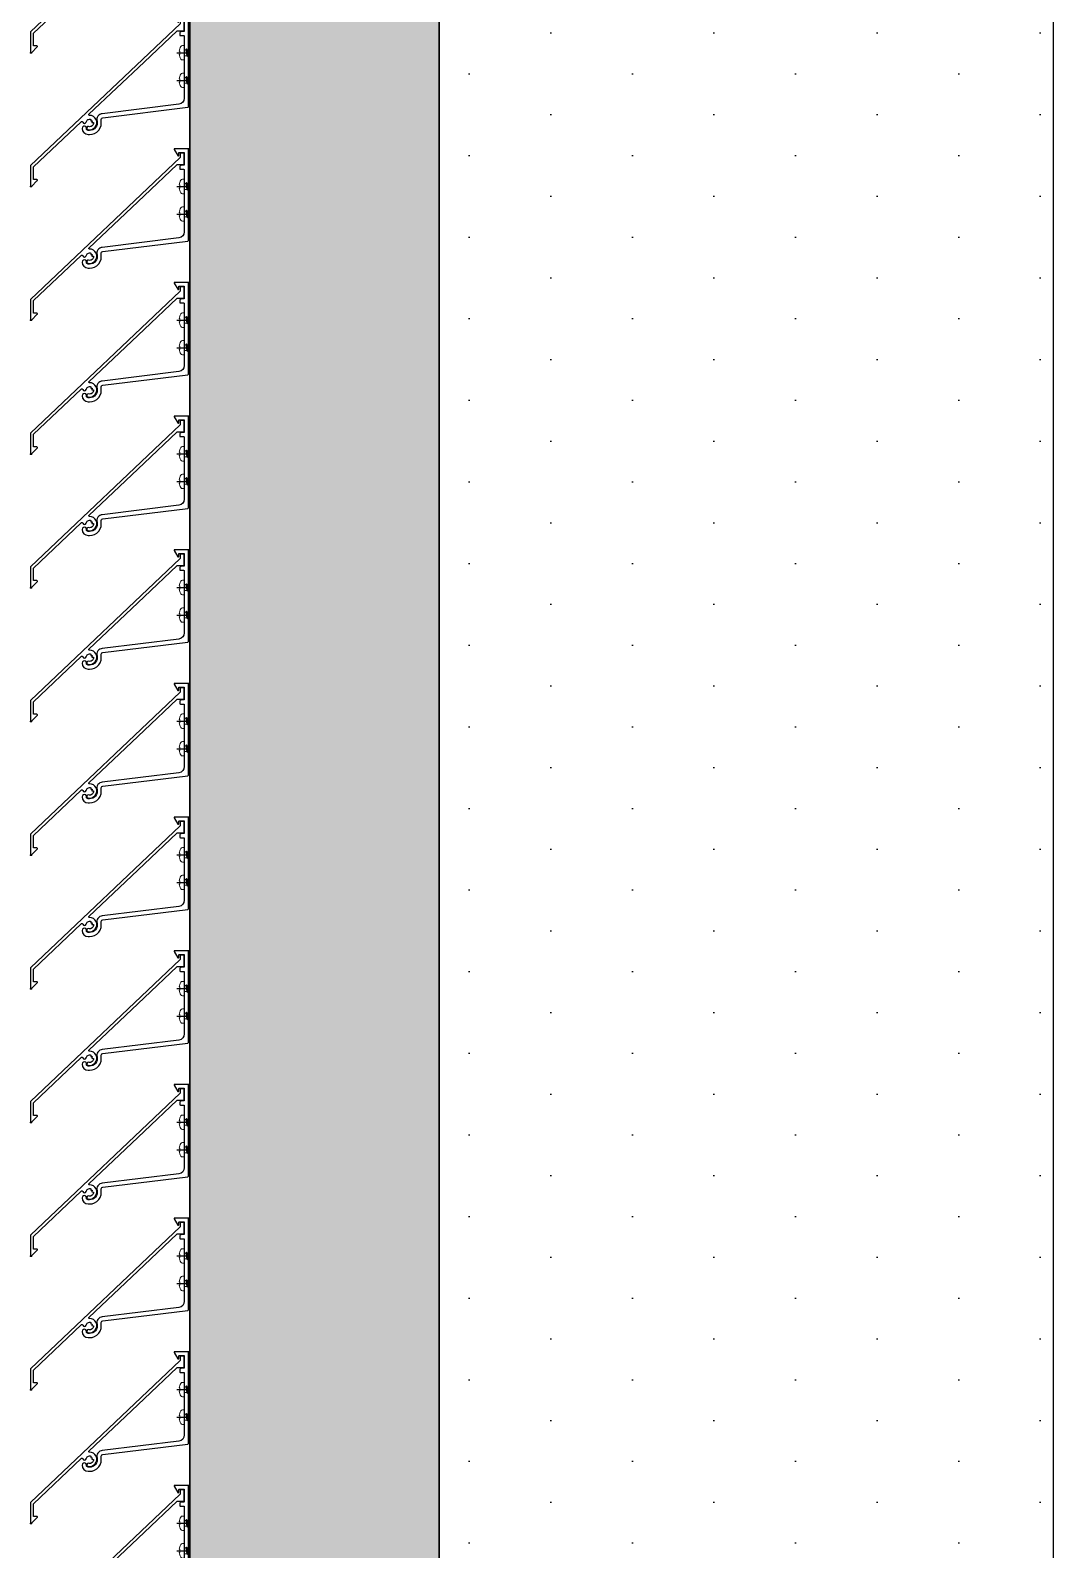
# Model space of a CAD drawing. Header units: millimetres. Extents: x 2519235 to 7246330, y 25937 to 201821.
# Drawn here: x 2717348 to 2717846, y 105847 to 106585 of the extents above; entities that cross this region are included whole.
import ezdxf

# ---------------------------------------------------------------- set-up
doc = ezdxf.new("R2010")
doc.units = ezdxf.units.MM
doc.set_wipeout_variables(frame=1)
for name, pattern in [('CENTER', [50.8, 31.75, -6.35, 6.35, -6.35]), ('DXK_LINE_DOT2', [3.9198, 1.9599, -1.9599]), ('HIDDEN', [0.375, 0.25, -0.125]), ('HIDDEN2', [4.7625, 3.175, -1.5875])]:
    doc.linetypes.add(name, pattern=pattern)
for name, color, linetype in [('000 - STRUCTURE_STEEL_ACCESORIES_MAIN_COLOR_2', 7, 'Continuous'), ('000 - STRUCTURE_STEEL_ACCESORIES_WIPEOUT_', 7, 'Continuous'), ('010 - ASPG_ACCESSORIES_HATCH_', 7, 'Continuous'), ('010 - ASPG_ACCESSORIES_MAIN_COLOR_1', 7, 'Continuous'), ('010 - ASPG_ACCESSORIES_SUB_COLOR_1', 7, 'Continuous'), ('010 - ASPG_ACCESSORIES_SUB_COLOR_2', 7, 'Continuous'), ('010 - ASPG_ACCESSORIES_SYMBOL_', 7, 'Continuous'), ('010 - ASPG_ACCESSORIES_WIPEOUT_', 7, 'Continuous'), ('010 - ASPG_EXTR_DEF_SUB', 7, 'Continuous'), ('010 - ASPG_EXTR_MAIN_COLOR_2', 7, 'Continuous'), ('010 - ASPG_FASTERN_DEF_SUB', 7, 'Continuous'), ('010 - ASPG_FASTERN_MAIN_COLOR_1', 7, 'Continuous'), ('010 - ASPG_FASTERN_SUB_COLOR_2', 7, 'Continuous'), ('010 - ASPG_FASTERN_SUB_COLOR_3', 7, 'Continuous'), ('010 - ASPG_FLASHING_HATCH_', 7, 'Continuous'), ('010 - ASPG_FLASHING_MAIN_COLOR_2', 7, 'Continuous'), ('010 - ASPG_FLASHING_MAIN_COLOR_4', 7, 'Continuous'), ('010 - ASPG_FLASHING_WIPEOUT_', 7, 'Continuous'), ('010 - ASPG_FRAMING_MAIN_COLOR_2', 7, 'Continuous'), ('010 - ASPG_FRAMING_SUB_COLOR_2', 7, 'Continuous'), ('010 - ASPG_FRAMING_WIPEOUT_', 7, 'Continuous'), ('_BOLT-M10', 7, 'Continuous'), ('_C-SC', 7, 'Continuous'), ('_Hatch', 7, 'Continuous'), ('_LOUVER-SB', 7, 'Continuous'), ('Center Line', 7, 'CENTER'), ('Xref-PLAN-106.940$0$_PP-Dim', 7, 'Continuous')]:
    doc.layers.add(name, color=color, linetype=linetype)
doc.layers.add('SCREW', color=7, linetype='Continuous', lineweight=5)
pattern_1 = [(45, (68845973.911, -106253.634), (-4.0411152545, 4.0411152545), []), (45, (68845976.6053, -106253.634), (-4.0411152545, 4.0411152545), [])]

# ---------------------------------------------------------------- blocks, each defined once
blk = doc.blocks.new('_C-SC')
at = {"layer": '_Hatch'}
h = blk.add_hatch(dxfattribs=at)
h.set_pattern_fill('STEEL', scale=1.5)
h.set_pattern_definition([(45, (-1941.0177, -2436.031), (-3.367596, 3.367596), []), (45, (-1941.0177, -2433.6497), (-3.367596, 3.367596), [])])
h.paths.add_polyline_path([(3, 67), (3, 3, 0.414214), (13, -7), (50, -7), (50, -15), (-50, -15), (-50, -7), (-13, -7, 0.414214), (-3, 3), (-3, 67, 0.414214), (-13, 77), (-50, 77), (-50, 85), (50, 85), (50, 77), (13, 77, 0.414214)])
at = {"color": 7, "linetype": 'Continuous'}
for p, q in [((70, 135), (-70, 135)), ((-70, 135), (-70, -25)), ((70, 135), (70, -25))]:
    blk.add_line(p, q, dxfattribs=at)
at = {"color": 7, "linetype": 'DXK_LINE_DOT2'}
for p, q in [((-70, 135), (-70, -25)), ((70, 135), (-70, 135)), ((70, -25), (70, 135))]:
    blk.add_line(p, q, dxfattribs=at)
at = {"color": 7, "linetype": 'HIDDEN2'}
for p, q in [((-70, -25), (-70, -65)), ((70, -65), (70, -25)), ((-70, -30.08), (-70, -65)), ((70, -30.08), (70, -65)), ((-70, -65), (70, -65)), ((-70, -65), (70, -65))]:
    blk.add_line(p, q, dxfattribs=at)
at = {"color": 7}
blk.add_lwpolyline([(-50, 85), (50, 85), (50, 77), (13, 77, 0.414214), (3, 67), (3, 3, 0.414214), (13, -7), (50, -7), (50, -15), (-50, -15), (-50, -7), (-13, -7, 0.414214), (-3, 3), (-3, 67, 0.414214), (-13, 77), (-50, 77)], format="xyb", close=True, dxfattribs=at)
for points in [[(63, 60), (3, 60), (3, 10), (63, 10)], [(63, 60), (8, 60), (8, 10), (63, 10)]]:
    blk.add_lwpolyline(points, close=True, dxfattribs=at)
at = {"layer": '_BOLT-M10', "color": 7}
for p, q in [((0, 128.05), (0, 101.95)), ((-11.69, 115), (11.69, 115)), ((3, 42), (-3, 42)), ((8, 42), (3, 42)), ((16, 35), (-10, 35)), ((3, 28), (-3, 28)), ((8, 28), (3, 28))]:
    blk.add_line(p, q, dxfattribs=at)
blk.add_lwpolyline([(-8, 110.38), (0, 105.76), (8, 110.38), (8, 119.62), (0, 124.24), (-8, 119.62)], close=True, dxfattribs=at)
for radius in [10, 6.93]:
    blk.add_circle((0, 115), radius, dxfattribs=at)
at = {"layer": 'Defpoints', "color": 7}
for p, q in [((6.35, -6.35), (-6.35, 6.35)), ((-6.35, -6.35), (6.35, 6.35))]:
    blk.add_line(p, q, dxfattribs=at)
at = {"layer": 'Defpoints', "color": 7, "linetype": 'HIDDEN2'}
for p, q in [((0, -58.05), (0, -31.95)), ((-11.69, -45), (11.69, -45))]:
    blk.add_line(p, q, dxfattribs=at)
blk.add_lwpolyline([(-8, -40.38), (0, -35.76), (8, -40.38), (8, -49.62), (0, -54.24), (-8, -49.62)], close=True, dxfattribs=at)
for radius in [10, 6.93]:
    blk.add_circle((0, -45), radius, dxfattribs=at)
blk = doc.blocks.new('*U369')
at = {"color": 7}
for p, q in [((3147.37, -25), (1375.07, -25)), ((3147.37, -25), (3147.37, -144.93)), ((1375.07, -30.08), (3147.37, -30.08)), ((1375.07, -35.39), (3147.37, -35.39)), ((1375.07, -134.54), (3147.37, -134.54)), ((1375.07, -139.62), (3147.37, -139.62)), ((1375.07, -144.93), (3147.37, -144.93))]:
    blk.add_line(p, q, dxfattribs=at)
blk = doc.blocks.new('Xref-PLAN-106.940')
at = {"layer": 'Xref-PLAN-106.940$0$_PP-Dim', "color": 7}
for p, q in [((118619.18, 12230.69), (118619.18, 10058.4)), ((118919.18, 12230.69), (118919.18, 10358.4))]:
    blk.add_line(p, q, dxfattribs=at)
blk = doc.blocks.new('A$C6d15e31b')
at = {"color": 7}
blk.add_blockref('Xref-PLAN-106.940', (-135619.34, -23258.4), dxfattribs=at)
at = {"layer": '_C-SC', "color": 7, "xscale": -1, "rotation": 270}
blk.add_blockref('_C-SC', (-16849.93, -12600), dxfattribs=at)
at = {"layer": '_LOUVER-SB', "color": 7, "rotation": 270}
blk.add_blockref('*U369', (-16849.93, -9702.63), dxfattribs=at)
blk = doc.blocks.new('PZG35-9D5')
at = {"layer": 'Center Line', "color": 7}
blk.add_line((0, 3.73), (0, -10.53), dxfattribs=at)
at = {"layer": 'SCREW', "color": 7}
for p, q in [((-1.4, 0), (-1.4, -1.09)), ((1.4, 0), (1.4, -0.59)), ((-1.85, -1.4), (1.85, -0.9)), ((-1.85, -1.4), (-1.4, -1.09)), ((-1.85, -1.4), (-1.4, -1.71)), ((-1.85, -2.7), (1.85, -2.2)), ((-1.85, -2.7), (-1.4, -2.39)), ((-1.85, -2.7), (-1.4, -3.01)), ((-1.85, -4), (-1.4, -3.69)), ((-1.85, -4), (-0.99, -3.88)), ((-1.85, -4), (-1.4, -4.31)), ((-1.4, -1.09), (1.4, -0.59)), ((-1.4, -1.71), (1.4, -1.21)), ((-1.4, -1.71), (-1.4, -2.39)), ((-1.4, -2.39), (1.4, -1.89)), ((-1.4, -3.01), (1.4, -2.51)), ((-1.4, -3.01), (-1.4, -3.69)), ((-1.4, -3.69), (-0.84, -3.59)), ((-1.4, -4.31), (-1.18, -4.27)), ((-1.4, -4.31), (-1.4, -8.1)), ((0.56, -3.34), (1.4, -3.19)), ((0.71, -3.65), (1.85, -3.5)), ((0.71, -3.93), (1.4, -3.81)), ((0.71, -4.61), (1.4, -4.49)), ((0.71, -4.95), (1.85, -4.8)), ((0.71, -5.23), (1.4, -5.11)), ((1.85, -0.9), (1.4, -0.59)), ((1.85, -0.9), (1.4, -1.21)), ((1.4, -1.21), (1.4, -1.89)), ((1.85, -2.2), (1.4, -1.89)), ((1.85, -2.2), (1.4, -2.51)), ((1.4, -2.51), (1.4, -3.19)), ((1.85, -3.5), (1.4, -3.19)), ((1.85, -3.5), (1.4, -3.81)), ((1.4, -3.81), (1.4, -4.49)), ((1.85, -4.8), (1.4, -4.49)), ((1.85, -4.8), (1.4, -5.11)), ((1.4, -5.11), (1.4, -8.1)), ((0, -9.5), (-1.4, -8.1)), ((0, -9.5), (1.4, -8.1))]:
    blk.add_line(p, q, dxfattribs=at)
blk.add_lwpolyline([(0, -9.5), (0.71, -5.23), (0.71, -3.6, 0.417657), (0.41, -3.3, 0.108102), (-0.84, -3.59), (-1.4, -4.7)], format="xyb", dxfattribs=at)
blk = doc.blocks.new('*U2951')
at = {"layer": 'SCREW', "color": 7}
blk.add_lwpolyline([(3.03, 1.78, 0.09906), (0.8, 2.55), (0.8, 2.27), (-0.8, 2.27), (-0.8, 2.55, 0.09906), (-3.03, 1.78, 0.266588), (-3.5, 0.96), (-3.5, 0.2, 0.414214), (-3.3, 0), (3.3, 0, 0.414214), (3.5, 0.2), (3.5, 0.96, 0.266588)], format="xyb", close=True, dxfattribs=at)
blk.add_blockref('PZG35-9D5', (0, 0), dxfattribs=at)
blk = doc.blocks.new('*U2950')
at = {"color": 7}
blk.add_point((0, 0), dxfattribs=at)
at = {"layer": '010 - ASPG_ACCESSORIES_MAIN_COLOR_1', "color": 7}
blk.add_lwpolyline([(-39.7, -0.6, 0.414214), (-40, -0.9), (-40, -7.37, 0.57735), (-39.65, -7.57), (-36.64, -5.83, 0.767327), (-36.79, -5.3), (-37.9, -5.3, -0.414214), (-38.2, -5), (-38.2, -2.8, -0.414214), (-38, -2.6), (-32.18, -2.6, -0.388879), (-31.98, -2.78), (-31.85, -4.34, 0.388879), (-31.35, -4.8), (-30.3, -4.8, 0.414214), (-30, -4.5), (-30, -2.9, -0.414214), (-29.7, -2.6), (0.41, -2.6, -0.378969), (3.39, -5.24), (7.95, -42.52, 0.446593), (11.62, -45.08, -0.489802), (16.08, -48.68), (16.06, -49.36, -0.18248), (15.8, -50.02, -0.267949), (15.33, -50.17, 1.122115), (15.1, -52.34, 0.405004), (18.06, -49.4), (18.08, -48.72, 0.489805), (11.16, -43.13, -0.446597), (9.94, -42.28), (4.87, -0.85, 0.364176), (4.57, -0.6)], format="xyb", close=True, dxfattribs=at)
at = {"layer": '010 - ASPG_EXTR_DEF_SUB', "color": 7}
for p in [(-40, -0.5), (43.44, -76.9), (43.44, -77.5)]:
    blk.add_point(p, dxfattribs=at)
at = {"layer": '010 - ASPG_EXTR_MAIN_COLOR_2', "color": 7}
blk.add_lwpolyline([(11.37, -48.15), (11.47, -47.44), (12.18, -47.56), (12.29, -46.79, -0.535538), (14.19, -49.17, 0.991572), (15.66, -49.58, 1.157025), (8.79, -48.77, -0.688558), (8.27, -48.99), (-17.14, -22.17), (-32.34, -6.13), (-32.34, -2.9, 0.414312), (-32.64, -2.6), (-37.54, -2.6, 0.414116), (-37.84, -2.9), (-37.84, -4.3, 0.414214), (-37.54, -4.6), (-35.99, -4.6, -0.205895), (-35.77, -4.69), (33.23, -77.5), (43.14, -77.5, 0.668179), (43.36, -76.99), (40.52, -74.15, 0.668179), (40.01, -74.36), (40.01, -76), (33.87, -76), (11.86, -52.78, -0.558354), (12.08, -51.95, 0.766275), (12.04, -50.39, -0.438583), (10.71, -48.05)], format="xyb", close=True, dxfattribs=at)
at = {"layer": 'SCREW', "color": 7, "rotation": 180}
for p in [(-21.65, -2.5), (-8.24, -2.5)]:
    blk.add_blockref('*U2951', p, dxfattribs=at)
blk = doc.blocks.new('*U2380')
at = {"color": 7}
blk.add_wipeout([(1440, 4), (60, 4), (60, 69.3), (1440, 69.3)], dxfattribs=at).dxf.layer = '010 - ASPG_FRAMING_WIPEOUT_'
at = {"layer": '010 - ASPG_FRAMING_MAIN_COLOR_2', "color": 7}
blk.add_lwpolyline([(1410, 69.3), (90, 69.3), (90, 6), (1410, 6)], close=True, dxfattribs=at)
at = {"layer": '010 - ASPG_FRAMING_SUB_COLOR_2', "color": 7}
for points in [[(1440, 4), (60, 4), (60, 69.3), (1440, 69.3)], [(60, 2), (60, 4), (1440, 4), (1440, 2)]]:
    blk.add_lwpolyline(points, close=True, dxfattribs=at)
at = {"color": 7, "xscale": -1, "rotation": 180}
for p in [(295, 69.3), (360, 69.3), (425, 69.3), (490, 69.3), (555, 69.3), (620, 69.3), (685, 69.3), (750, 69.3), (815, 69.3), (880, 69.3), (945, 69.3), (1010, 69.3), (1075, 69.3)]:
    blk.add_blockref('*U2950', p, dxfattribs=at)
blk = doc.blocks.new('W-1-PP17-ENT1_REV02_20260416-153151_PP17_ENT1_ASPG_MAIN_UPPL')
at = {"color": 7, "xscale": -1.000000000000002, "rotation": 90}
blk.add_blockref('*U2380', (-17049, -11800), dxfattribs=at)
blk = doc.blocks.new('*U3382')
at = {"layer": '010 - ASPG_ACCESSORIES_SUB_COLOR_2', "color": 7}
for p, q in [((-2.08, -1.55), (-2.08, 0)), ((2.08, -1.05), (2.08, 0)), ((-2.73, -1.9), (2.73, -1.4)), ((-2.73, -1.9), (-2.08, -1.55)), ((-2.73, -1.9), (-2.08, -2.25)), ((-2.73, -3.7), (2.73, -3.2)), ((-2.73, -3.7), (-2.08, -3.35)), ((-2.73, -3.7), (-2.08, -4.05)), ((-2.73, -5.5), (2.73, -5)), ((-2.73, -5.5), (2.73, -5)), ((-2.73, -5.5), (-2.08, -5.15)), ((-2.73, -5.5), (-2.08, -5.15)), ((-2.73, -5.5), (-2.08, -5.85)), ((-2.73, -5.5), (-2.08, -5.85)), ((-2.73, -7.3), (2.73, -6.8)), ((-2.73, -7.3), (-2.08, -6.95)), ((-2.73, -7.3), (-2.08, -7.65)), ((-2.08, -1.55), (2.08, -1.05)), ((-2.08, -2.25), (2.08, -1.75)), ((-2.08, -3.35), (-2.08, -2.25)), ((-2.08, -3.35), (2.08, -2.85)), ((-2.08, -4.05), (2.08, -3.55)), ((-2.08, -5.15), (-2.08, -4.05)), ((-2.08, -5.15), (2.08, -4.65)), ((-2.08, -5.15), (2.08, -4.65)), ((-2.08, -5.85), (2.08, -5.35)), ((-2.08, -5.85), (2.08, -5.35)), ((-2.08, -6.95), (-2.08, -5.85)), ((-2.08, -6.95), (-2.08, -5.85)), ((-2.08, -6.95), (2.08, -6.45)), ((-2.08, -7.65), (2.08, -7.15)), ((2.73, -1.4), (2.08, -1.05)), ((2.73, -1.4), (2.08, -1.75)), ((2.08, -2.85), (2.08, -1.75)), ((2.73, -3.2), (2.08, -2.85)), ((2.73, -3.2), (2.08, -3.55)), ((2.08, -4.65), (2.08, -3.55)), ((2.73, -5), (2.08, -4.65)), ((2.73, -5), (2.08, -4.65)), ((2.73, -5), (2.08, -5.35)), ((2.73, -5), (2.08, -5.35)), ((2.08, -6.45), (2.08, -5.35)), ((2.08, -6.45), (2.08, -5.35)), ((2.73, -6.8), (2.08, -6.45)), ((2.73, -6.8), (2.08, -7.15)), ((2.08, -8.25), (2.08, -7.15)), ((-2.73, -9.1), (-2.08, -8.75)), ((-2.73, -9.1), (-1.57, -8.98)), ((-2.73, -9.1), (-2.08, -9.45)), ((-2.73, -10.9), (-2.08, -10.55)), ((-2.73, -10.9), (-1.84, -10.81)), ((-2.73, -10.9), (-2.08, -11.25)), ((-2.08, -8.75), (-2.08, -7.65)), ((-2.08, -8.75), (-1.06, -8.61)), ((-2.08, -9.45), (-1.63, -9.39)), ((-2.08, -10.55), (-2.08, -9.45)), ((-2.08, -10.55), (-1.8, -10.51)), ((-2.08, -11.25), (-1.91, -11.23)), ((-2.08, -12.4), (-2.08, -11.25)), ((-2.08, -12.4), (-2.08, -15.6)), ((0.43, -8.44), (2.08, -8.25)), ((0.71, -8.78), (2.73, -8.6)), ((0.71, -9.1), (2.08, -8.95)), ((0.71, -10.21), (2.08, -10.05)), ((0.71, -10.58), (2.73, -10.4)), ((0.71, -10.9), (2.08, -10.75)), ((2.73, -8.6), (2.08, -8.25)), ((2.73, -8.6), (2.08, -8.95)), ((2.08, -10.05), (2.08, -8.95)), ((2.73, -10.4), (2.08, -10.05)), ((2.73, -10.4), (2.08, -10.75)), ((2.08, -10.75), (2.08, -15.6)), ((0, -17.2), (-2.08, -15.6)), ((0, -17.2), (2.08, -15.6))]:
    blk.add_line(p, q, dxfattribs=at)
blk.add_lwpolyline([(0, -17.2), (0.71, -11.46), (0.71, -8.74, 0.417657), (0.41, -8.44, 0.070993), (-1.53, -8.73), (-2.08, -12.4)], format="xyb", dxfattribs=at)
at = {"layer": '010 - ASPG_ACCESSORIES_SYMBOL_', "color": 7, "linetype": 'CENTER'}
blk.add_line((0, 6.14), (0, -18.2), dxfattribs=at)
at = {"layer": '010 - ASPG_FASTERN_MAIN_COLOR_1', "color": 7}
for p, q in [((-5.5, 0.55), (-5.5, 0)), ((5.5, 0), (-5.5, 0)), ((-5.2, 0.85), (-4.17, 1.2)), ((5.2, 0.85), (-5.2, 0.85)), ((-4.17, 5.05), (-4.17, 1.2)), ((4.17, 1.2), (-4.17, 1.2)), ((3.13, 5.45), (-3.13, 5.45)), ((-2.58, 0.85), (-2.08, 1.2)), ((-2.08, 5.05), (-2.08, 1.2)), ((2.08, 5.05), (2.08, 1.2)), ((2.45, 0.85), (2.08, 1.2)), ((4.17, 5.05), (4.17, 1.2)), ((5.2, 0.85), (4.17, 1.2)), ((5.5, 0.55), (5.5, 0))]:
    blk.add_line(p, q, dxfattribs=at)
for centre, radius, start, end in [((-5.2, 0.55), 0.3, 90, 180), ((-3.13, 3.89), 1.56, 48.01708, 131.98292), ((0, -0.18), 5.63, 68.27991, 111.72009), ((3.13, 3.89), 1.56, 48.01708, 131.98292), ((5.2, 0.55), 0.3, 0, 90)]:
    blk.add_arc(centre, radius, start, end, dxfattribs=at)
blk = doc.blocks.new('G$C7D677D58')
at = {"layer": '010 - ASPG_FASTERN_MAIN_COLOR_1'}
h = blk.add_hatch(dxfattribs=at)
h.set_pattern_fill('ANSI35', scale=0.02, angle=280.67684, style=0)
h.set_pattern_definition([(145.676841, (67.453535, -13.0942606), (0.00281929957, 0.00412935224), []), (145.676841, (67.4500606, -13.0949156), (0.00281929957, 0.00412935224), [0.00625, -0.00125, 0, -0.00125])])
h.paths.add_polyline_path([(0.02989, 0.01545), (0.02447, 0.01545), (0.02447, 0.00055), (0.02989, 0.00055)])
at = {"layer": '010 - ASPG_FASTERN_DEF_SUB', "color": 7, "ltscale": 0.1}
blk.add_line((0.03829, 0.008), (0, 0.008, 0), dxfattribs=at)
at = {"layer": '010 - ASPG_FASTERN_MAIN_COLOR_1', "color": 7}
for p, q in [((0.01247, 0.01493, 0), (0.00767, 0.01493, 0)), ((0.01327, 0, 0), (0.01327, 0.016, 0)), ((0.01327, 0.016, 0), (0.01447, 0.016, 0)), ((0.01447, 0.016, 0), (0.01447, 0, 0)), ((0.02989, 0), (0.02989, 0.016)), ((0.02989, 0.016), (0.03109, 0.016)), ((0.03109, 0.016), (0.03109, 0)), ((0.03109, 0.00107), (0.03109, 0.01493)), ((0.03589, 0.01493), (0.03109, 0.01493)), ((0.0024, 0.012, 0), (0.0016, 0.0112, 0)), ((0.0016, 0.0048, 0), (0.0016, 0.0112, 0)), ((0.00687, 0.0112, 0), (0.0016, 0.0112, 0)), ((0.00687, 0.012, 0), (0.0024, 0.012, 0)), ((0.00687, 0.0028, 0), (0.00687, 0.0132, 0)), ((0.01247, 0.01146, 0), (0.00767, 0.01146, 0)), ((0.01327, 0.0028, 0), (0.01327, 0.0132, 0)), ((0.03589, 0.01146), (0.03109, 0.01146)), ((0.03669, 0.0028), (0.03669, 0.0132)), ((0.00687, 0.0048, 0), (0.0016, 0.0048, 0)), ((0.0024, 0.004, 0), (0.0016, 0.0048, 0)), ((0.00687, 0.004, 0), (0.0024, 0.004, 0)), ((0.01247, 0.00454, 0), (0.00767, 0.00454, 0)), ((0.01247, 0.00107, 0), (0.00767, 0.00107, 0)), ((0.01447, 0, 0), (0.01327, 0, 0)), ((0.03109, 0), (0.02989, 0)), ((0.03589, 0.00454), (0.03109, 0.00454)), ((0.03589, 0.00107), (0.03109, 0.00107))]:
    blk.add_line(p, q, dxfattribs=at)
at = {"layer": '010 - ASPG_FASTERN_MAIN_COLOR_1', "color": 7, "elevation": 0}
for points in [[(0.00767, 0.01493, 0.46188), (0.00767, 0.01146, 0.23094), (0.00767, 0.00454, 0.46188), (0.00767, 0.00107)], [(0.01247, 0.01493, -0.46188), (0.01247, 0.01146, -0.23094), (0.01247, 0.00454, -0.46188), (0.01247, 0.00107)], [(0.03589, 0.01493, -0.46188), (0.03589, 0.01146, -0.23094), (0.03589, 0.00454, -0.46188), (0.03589, 0.00107)]]:
    blk.add_lwpolyline(points, format="xyb", dxfattribs=at)
at = {"layer": '010 - ASPG_FASTERN_MAIN_COLOR_1', "color": 7}
blk.add_lwpolyline([(0.02989, 0.01545), (0.02447, 0.01545), (0.02447, 0.00055), (0.02989, 0.00055)], close=True, dxfattribs=at)
at = {"layer": '010 - ASPG_FASTERN_SUB_COLOR_2', "color": 7, "linetype": 'HIDDEN'}
for p, q in [((0.02989, 0.012), (0.01447, 0.012, 0)), ((0.02989, 0.0112), (0.01447, 0.0112, 0)), ((0.02989, 0.0048), (0.01447, 0.0048, 0)), ((0.02989, 0.004), (0.01447, 0.004, 0))]:
    blk.add_line(p, q, dxfattribs=at)
blk = doc.blocks.new('010 - ASPG_ACCESSORIES_BRACKET_FOR_FRAME_TYPE-1_CUT-VIEW')
at = {"color": 7}
blk.add_wipeout([(0, 25), (0, 0), (40, 0), (40, 3), (3, 3), (3, 25)], dxfattribs=at).dxf.layer = '010 - ASPG_ACCESSORIES_WIPEOUT_'
at = {"layer": '010 - ASPG_ACCESSORIES_HATCH_'}
h = blk.add_hatch(dxfattribs=at)
h.set_pattern_fill('ANSI32', scale=0.03)
h.set_pattern_definition(pattern_1)
h.paths.add_polyline_path([(1.45, 16.09), (1.1, 16.73), (0.75, 16.09), (0, 16.09), (0, 25), (3, 25), (2.98, 16.09)])
h = blk.add_hatch(dxfattribs=at)
h.set_pattern_fill('ANSI32', scale=0.03)
h.set_pattern_definition(pattern_1)
h.paths.add_polyline_path([(0, 0), (0, 11.78), (0.18, 11.92), (1.25, 11.92), (1.6, 11.27), (1.95, 11.92), (3, 11.92), (3, 3), (19.7, 3), (19.7, 0)])
h = blk.add_hatch(dxfattribs=at)
h.set_pattern_fill('ANSI32', scale=0.03)
h.set_pattern_definition(pattern_1)
h.paths.add_polyline_path([(28.7, 0), (28.7, 3), (40, 3), (40, 0)])
at = {"layer": '010 - ASPG_ACCESSORIES_MAIN_COLOR_1', "color": 7}
blk.add_lwpolyline([(0, 25), (0, 0), (40, 0), (40, 3), (3, 3), (3, 25)], close=True, dxfattribs=at)
at = {"layer": '010 - ASPG_ACCESSORIES_SUB_COLOR_1', "color": 7}
for points in [[(1.45, 16.09), (1.1, 16.73), (0.75, 16.09), (0, 16.09), (0, 25), (3, 25), (2.98, 16.09)], [(0, 0), (0, 11.78), (0.18, 11.92), (1.25, 11.92), (1.6, 11.27), (1.95, 11.92), (3, 11.92), (3, 3), (19.7, 3), (19.7, 0)], [(28.7, 0), (28.7, 3), (40, 3), (40, 0)]]:
    blk.add_lwpolyline(points, close=True, dxfattribs=at)
blk = doc.blocks.new('G$CF155826C')
at = {"layer": '010 - ASPG_FASTERN_DEF_SUB', "color": 7, "ltscale": 0.1}
blk.add_line((0, 0.008), (0.03829, 0.008, 0), dxfattribs=at)
at = {"layer": '010 - ASPG_FASTERN_MAIN_COLOR_1', "color": 7}
for p, q in [((0.0024, 0.01493), (0.0072, 0.01493)), ((0.0072, 0.016), (0.0072, 0)), ((0.0084, 0.016), (0.0072, 0.016)), ((0.0072, 0.00107), (0.0072, 0.01493)), ((0.0084, 0), (0.0084, 0.016)), ((0.02382, 0.016, 0), (0.02382, 0, 0)), ((0.02502, 0.016, 0), (0.02382, 0.016, 0)), ((0.02502, 0, 0), (0.02502, 0.016, 0)), ((0.02582, 0.01493, 0), (0.03062, 0.01493, 0)), ((0.0016, 0.0028), (0.0016, 0.0132)), ((0.0024, 0.01146), (0.0072, 0.01146)), ((0.02502, 0.0028, 0), (0.02502, 0.0132, 0)), ((0.02582, 0.01146, 0), (0.03062, 0.01146, 0)), ((0.03142, 0.0028, 0), (0.03142, 0.0132, 0)), ((0.03142, 0.012, 0), (0.03589, 0.012, 0)), ((0.03142, 0.0112, 0), (0.03669, 0.0112, 0)), ((0.03589, 0.012, 0), (0.03669, 0.0112, 0)), ((0.03669, 0.0048, 0), (0.03669, 0.0112, 0)), ((0.0024, 0.00454), (0.0072, 0.00454)), ((0.0024, 0.00107), (0.0072, 0.00107)), ((0.0072, 0), (0.0084, 0)), ((0.02382, 0, 0), (0.02502, 0, 0)), ((0.02582, 0.00454, 0), (0.03062, 0.00454, 0)), ((0.02582, 0.00107, 0), (0.03062, 0.00107, 0)), ((0.03142, 0.0048, 0), (0.03669, 0.0048, 0)), ((0.03142, 0.004, 0), (0.03589, 0.004, 0)), ((0.03589, 0.004, 0), (0.03669, 0.0048, 0))]:
    blk.add_line(p, q, dxfattribs=at)
at = {"layer": '010 - ASPG_FASTERN_MAIN_COLOR_1', "color": 7, "elevation": 0}
for points in [[(0.0024, 0.01493, 0.46188), (0.0024, 0.01146, 0.23094), (0.0024, 0.00454, 0.46188), (0.0024, 0.00107)], [(0.02582, 0.01493, 0.46188), (0.02582, 0.01146, 0.23094), (0.02582, 0.00454, 0.46188), (0.02582, 0.00107)], [(0.03062, 0.01493, -0.46188), (0.03062, 0.01146, -0.23094), (0.03062, 0.00454, -0.46188), (0.03062, 0.00107)]]:
    blk.add_lwpolyline(points, format="xyb", dxfattribs=at)
at = {"layer": '010 - ASPG_FASTERN_SUB_COLOR_3', "color": 7, "linetype": 'HIDDEN'}
for p, q in [((0.0084, 0.012), (0.02382, 0.012, 0)), ((0.0084, 0.0112), (0.02382, 0.0112, 0)), ((0.0084, 0.0048), (0.02382, 0.0048, 0)), ((0.0084, 0.004), (0.02382, 0.004, 0))]:
    blk.add_line(p, q, dxfattribs=at)
blk = doc.blocks.new('*U2116')
at = {"color": 7, "xscale": -1, "rotation": 270}
blk.add_blockref('*U3382', (3, 11), dxfattribs=at)
at = {"color": 7}
blk.add_wipeout([(51.15, 75), (51.15, 30), (6.15, 30), (6.15, 25), (56.15, 25), (56.15, 75)], dxfattribs=at).dxf.layer = '000 - STRUCTURE_STEEL_ACCESORIES_WIPEOUT_'
at = {"layer": '010 - ASPG_ACCESSORIES_HATCH_'}
h = blk.add_hatch(dxfattribs=at)
h.set_pattern_fill('ANSI32', scale=0.03, angle=-90)
h.set_pattern_definition([(315, (-106126.3433, -14494238.6785), (1.01027881362, 1.01027881362), []), (315, (-106126.3433, -14494239.352), (1.01027881362, 1.01027881362), [])])
h.paths.add_polyline_path([(51.15, 75), (51.15, 30), (6.15, 30), (6.15, 25), (56.15, 25), (56.15, 75)])
at = {"layer": '000 - STRUCTURE_STEEL_ACCESORIES_MAIN_COLOR_2', "color": 7}
blk.add_lwpolyline([(51.15, 75), (51.15, 30), (6.15, 30), (6.15, 25), (56.15, 25), (56.15, 75)], close=True, dxfattribs=at)
at = {"color": 7, "xscale": -1000, "yscale": 1000, "zscale": 1000}
for name, p, rotation in [('G$CF155826C', (42.75, 60.5), 180), ('G$C7D677D58', (32.2, 46.47, 0), 90)]:
    blk.add_blockref(name, p, dxfattribs=dict(at, rotation=rotation))
at = {"color": 7, "xscale": -1, "rotation": 180}
blk.add_blockref('010 - ASPG_ACCESSORIES_BRACKET_FOR_FRAME_TYPE-1_CUT-VIEW', (0, 25), dxfattribs=at)
blk = doc.blocks.new('*U2912')
at = {"color": 7}
blk.add_wipeout([(0, -52), (1396, -52), (1097, -351), (0, -351)], dxfattribs=at).dxf.layer = '010 - ASPG_FLASHING_WIPEOUT_'
at = {"layer": '010 - ASPG_FLASHING_HATCH_'}
h = blk.add_hatch(dxfattribs=at)
h.set_pattern_fill('DOTS', scale=0.5)
h.set_pattern_definition([(0, (0, 0), (19.8438, 39.6875), [0, -39.6875])])
h.paths.add_polyline_path([(0, -52), (1396, -52), (1097, -351), (0, -351)])
at = {"layer": '010 - ASPG_FLASHING_MAIN_COLOR_2', "color": 7}
blk.add_lwpolyline([(0, -52), (1396, -52), (1097, -351), (0, -351)], close=True, dxfattribs=at)
at = {"color": 7}
blk.add_wipeout([(0, 69.3), (1517.3, 69.3), (1396, -52), (0, -52)], dxfattribs=at).dxf.layer = '010 - ASPG_FLASHING_WIPEOUT_'
at = {"layer": '010 - ASPG_FLASHING_HATCH_'}
h = blk.add_hatch(dxfattribs=at)
h.set_pattern_fill('DOTS', scale=0.1)
h.set_pattern_definition([(0, (0, 0), (3.96875, 7.9375), [0, -7.9375])])
h.paths.add_polyline_path([(0, 69.3), (1517.3, 69.3), (1396, -52), (0, -52)])
at = {"layer": '010 - ASPG_FLASHING_MAIN_COLOR_4', "color": 7}
blk.add_lwpolyline([(0, 69.3), (1517.3, 69.3), (1396, -52), (0, -52)], close=True, dxfattribs=at)
blk = doc.blocks.new('W-1-PP17-ENT1_REV03_20260621-000232_LOPF_FLASHING')
at = {"color": 7, "xscale": -1.000000000000002, "rotation": 90}
blk.add_blockref('*U2912', (-17049, -11800), dxfattribs=at)

msp = doc.modelspace()

# ---------------------------------------------------------------- block references
at = {"color": 7}
msp.add_blockref('A$C6d15e31b', (2734544.161, 118712.942), dxfattribs=at)

# ---------------------------------------------------------------- next in the draw order: block references
msp.add_blockref('*U2116', (2717493.161, 105937.942), dxfattribs=at)

# ---------------------------------------------------------------- next in the draw order: block references
msp.add_blockref('*U2116', (2717493.161, 105937.942), dxfattribs=at)

# ---------------------------------------------------------------- next in the draw order: block references
msp.add_blockref('W-1-PP17-ENT1_REV02_20260416-153151_PP17_ENT1_ASPG_MAIN_UPPL', (2734544.161, 118712.942), dxfattribs=at)

# ---------------------------------------------------------------- next in the draw order: block references
msp.add_blockref('W-1-PP17-ENT1_REV03_20260621-000232_LOPF_FLASHING', (2734544.161, 118712.942), dxfattribs=at)

doc.saveas('drawing.dxf')
